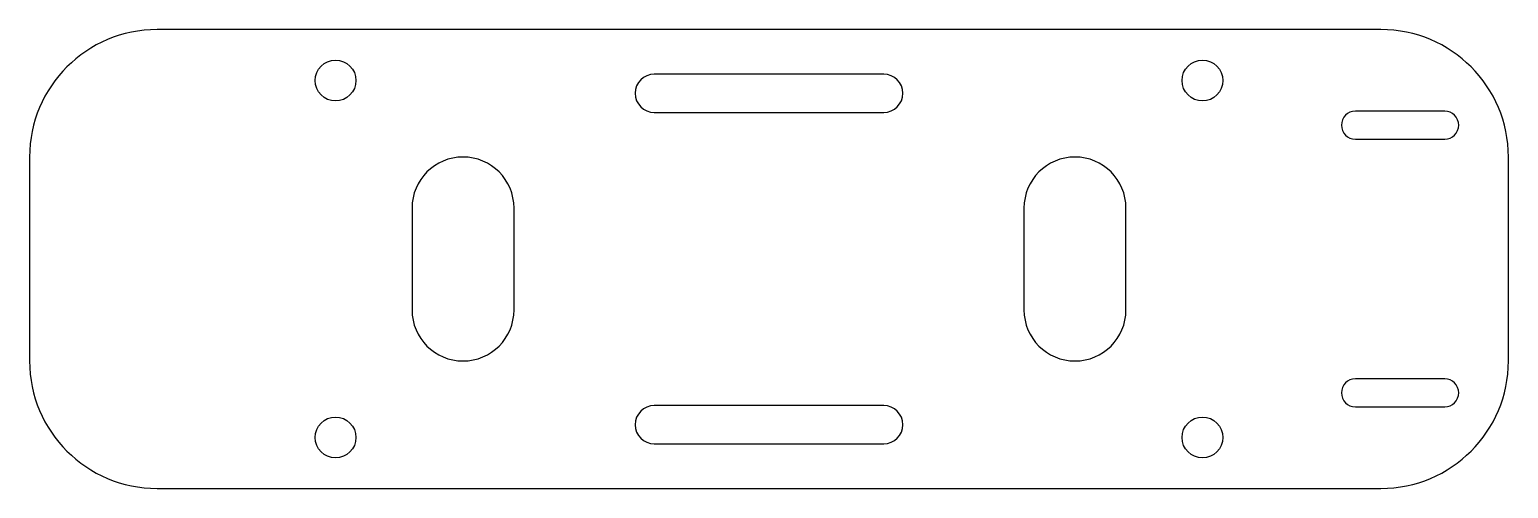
# Model space of a CAD drawing. Header units: millimetres. Extents: x -58 to 58, y -18 to 18.
import ezdxf

# ---------------------------------------------------------------- set-up
doc = ezdxf.new("R2010")
doc.units = ezdxf.units.MM
doc.layers.add('outline', color=7, linetype='Continuous')

msp = doc.modelspace()

# ---------------------------------------------------------------- linework, layer by layer
at = {"layer": 'outline'}
for p, q in [((48, 18), (-48, 18)), ((9, 14.5), (-9, 14.5)), ((53, 11.6), (46, 11.6)), ((-9, 11.5), (9, 11.5)), ((46, 9.4), (53, 9.4)), ((-58, 8), (-58, -8)), ((58, -8), (58, 8)), ((-28, 4), (-28, -4)), ((-20, -4), (-20, 4)), ((20, 4), (20, -4)), ((28, -4), (28, 4)), ((53, -9.4), (46, -9.4)), ((9, -11.5), (-9, -11.5)), ((46, -11.6), (53, -11.6)), ((-9, -14.5), (9, -14.5)), ((-48, -18), (48, -18))]:
    msp.add_line(p, q, dxfattribs=at)
for centre in [(-34, 14), (34, 14), (-34, -14), (34, -14)]:
    msp.add_circle(centre, 1.6, dxfattribs=at)
for centre, radius, start, end in [((-48, 8), 10, 90, 180), ((48, 8), 10, 0, 90), ((-9, 13), 1.5, 90, 270), ((9, 13), 1.5, 270, 90), ((46, 10.5), 1.1, 90, 270), ((53, 10.5), 1.1, 270, 90), ((-24, 4), 4, 0, 180), ((24, 4), 4, 0, 180), ((-24, -4), 4, 180, 0), ((24, -4), 4, 180, 0), ((-48, -8), 10, 180, 270), ((48, -8), 10, 270, 0), ((46, -10.5), 1.1, 90, 270), ((53, -10.5), 1.1, 270, 90), ((-9, -13), 1.5, 90, 270), ((9, -13), 1.5, 270, 90)]:
    msp.add_arc(centre, radius, start, end, dxfattribs=at)

doc.saveas('drawing.dxf')
